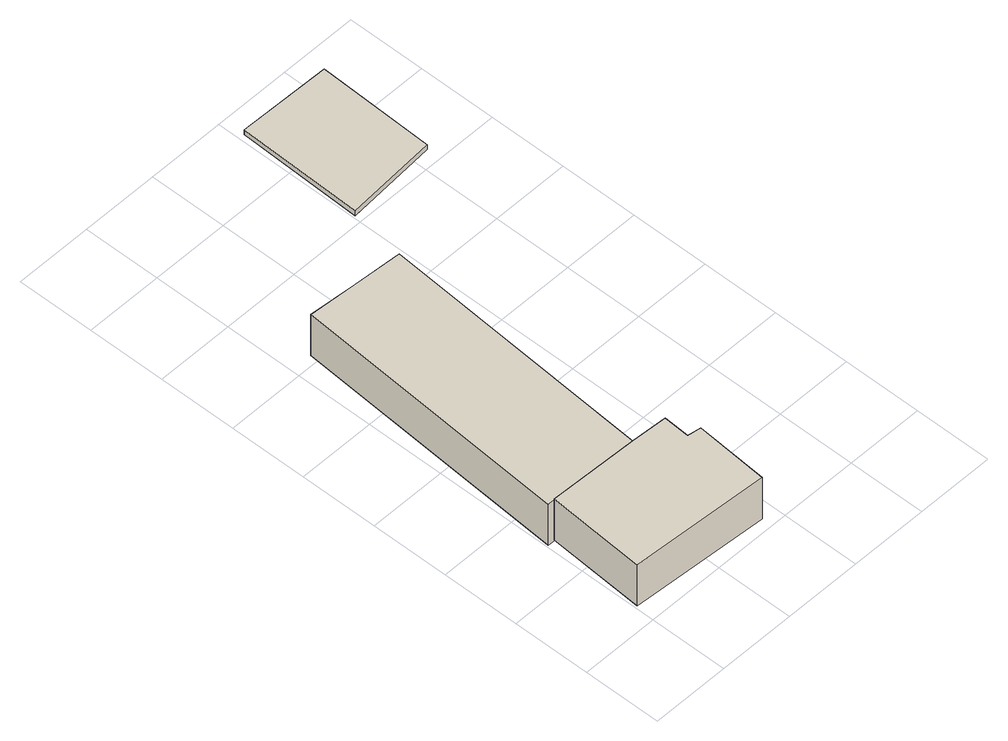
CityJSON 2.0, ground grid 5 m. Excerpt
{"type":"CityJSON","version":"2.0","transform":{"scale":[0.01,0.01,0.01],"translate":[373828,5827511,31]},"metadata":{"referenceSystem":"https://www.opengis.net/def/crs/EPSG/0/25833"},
"CityObjects":{
"building1":{"type":"Building","attributes":{"Gemeindeschluessel":"11000005","BezugspunktDach":"2200","function":"31001_1000","measuredHeight":3.16,"storeysAboveGround":1},"address":[{"country":"Germany","locality":"Berlin","thoroughfareNumber":"140 (1)","thoroughfareName":"Eiskellerweg"}],"geometry":[{"type":"Solid","lod":"1","boundaries":[[[[0,1,2,3,4,5,6]],[[7,8,9,10,11,12,13]],[[7,13,6,5]],[[8,7,5,4]],[[9,8,4,3]],[[10,9,3,2]],[[11,10,2,1]],[[12,11,1,0]],[[13,12,0,6]]]]}]},
"building2":{"type":"Building","attributes":{"Gemeindeschluessel":"11000005","BezugspunktDach":"2200","function":"31001_1010","measuredHeight":3.49,"storeysAboveGround":1},"address":[{"country":"Germany","locality":"Berlin","thoroughfareNumber":"140","thoroughfareName":"Eiskellerweg"}],"geometry":[{"type":"Solid","lod":"1","boundaries":[[[[14,15,16,17,18,19]],[[20,21,22,23,24,25]],[[20,25,19,18]],[[21,20,18,17]],[[22,21,17,16]],[[23,22,16,15]],[[24,23,15,14]],[[25,24,14,19]]]]}]},
"building3":{"type":"Building","attributes":{"Gemeindeschluessel":"11000005","BezugspunktDach":"2200","function":"31001_1000","measuredHeight":0.371,"storeysAboveGround":1},"address":[{"country":"Germany","locality":"Berlin","thoroughfareNumber":"140 (2)","thoroughfareName":"Eiskellerweg"}],"geometry":[{"type":"Solid","lod":"1","boundaries":[[[[26,27,28,29]],[[30,31,32,33]],[[30,33,29,28]],[[31,30,28,27]],[[32,31,27,26]],[[33,32,26,29]]]]}]}
},
"vertices":[
[899,66,398],[937,535,398],[851,548,398],[861,716,398],[635,730,398],[58,750,398],[15,123,398],[58,750,82],[635,730,82],[861,716,82],[851,548,82],[937,535,82],[899,66,82],[15,123,82],
[325,741,390],[635,730,390],[769,2507,390],[458,2529,390],[147,2551,390],[15,751,390],[147,2551,76],[458,2529,76],[769,2507,76],[635,730,76],[325,741,76],[15,751,76],
[1602,3087,122],[1626,3837,122],[1034,3850,122],[1010,3044,122],[1034,3850,85],[1626,3837,85],[1602,3087,85],[1010,3044,85]
]}
